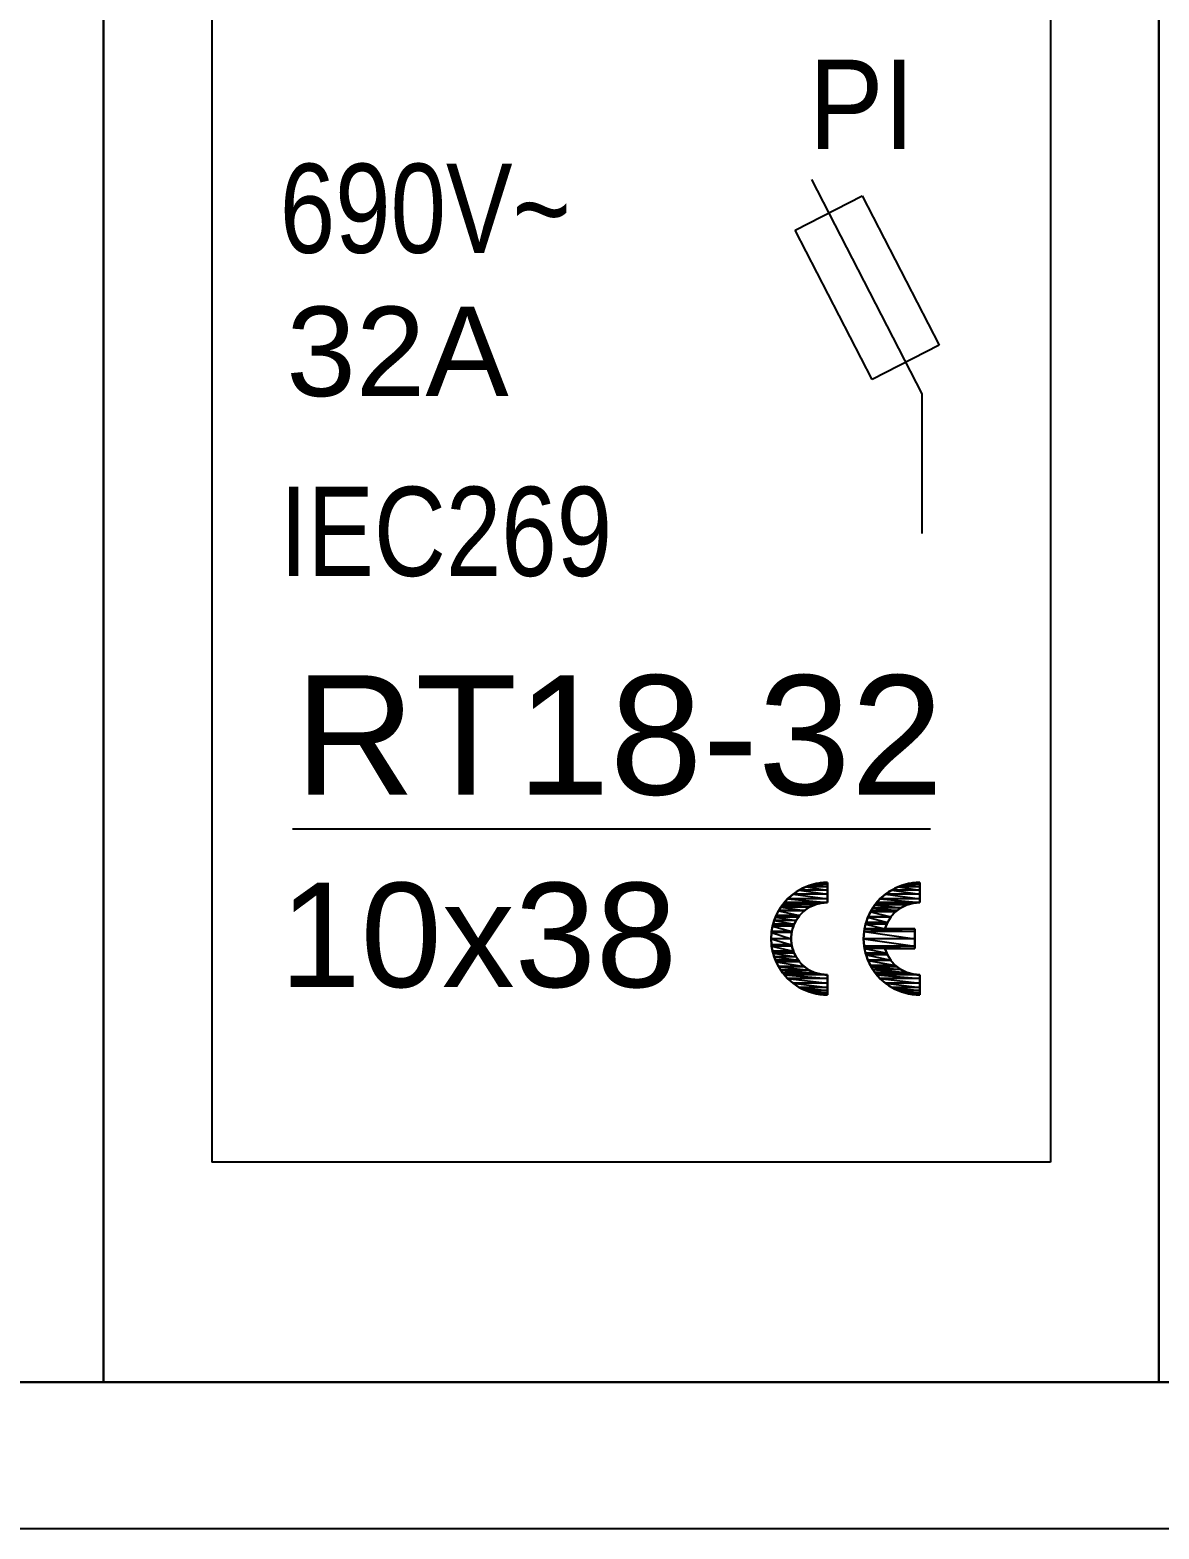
# Model space of a CAD drawing. Header units: millimetres. Extents: x 0 to 4783, y 0 to 3382.
# Drawn here: x 1771.38 to 1790.6, y 2295.85 to 2321.38 of the extents above; entities that cross this region are included whole.
import ezdxf

# ---------------------------------------------------------------- set-up
doc = ezdxf.new("R2010")
doc.units = ezdxf.units.MM
doc.layers.add('DUT', color=7, linetype='Continuous')
doc.styles.add('Arial', font='arial.ttf')

# ---------------------------------------------------------------- blocks, each defined once
blk = doc.blocks.new('*U11827')
for p, q in [((-8.986, 16.706), (-8.986, 62.37)), ((-8.986, 62.37), (-8.986, 16.706)), ((8.986, 16.706), (8.986, 62.37)), ((8.986, 62.37), (8.986, 16.706)), ((-7.138, 51.84), (-7.138, 20.453)), ((7.138, 51.84), (7.138, 20.453)), ((3.07, 37.19), (4.946, 33.537)), ((2.793, 36.328), (3.932, 36.913)), ((3.932, 36.913), (5.241, 34.366)), ((4.101, 33.781), (2.793, 36.328)), ((5.241, 34.366), (4.101, 33.781)), ((4.946, 33.537), (4.946, 31.163)), ((-5.769, 26.131), (5.095, 26.131)), ((2.758, 25.02), (2.71, 24.981)), ((2.808, 25.056), (2.758, 25.02)), ((2.861, 25.088), (2.808, 25.056)), ((2.916, 25.118), (2.861, 25.088)), ((2.972, 25.143), (2.916, 25.118)), ((3.03, 25.166), (2.972, 25.143)), ((3.09, 25.184), (3.03, 25.166)), ((3.151, 25.198), (3.09, 25.184)), ((3.213, 25.208), (3.151, 25.198)), ((3.276, 25.215), (3.213, 25.208)), ((3.34, 25.217), (3.276, 25.215)), ((3.34, 25.217), (3.34, 25.217)), ((4.331, 25.02), (4.283, 24.981)), ((4.382, 25.056), (4.331, 25.02)), ((4.435, 25.088), (4.382, 25.056)), ((4.489, 25.118), (4.435, 25.088)), ((4.545, 25.143), (4.489, 25.118)), ((4.603, 25.166), (4.545, 25.143)), ((4.663, 25.184), (4.603, 25.166)), ((4.724, 25.198), (4.663, 25.184)), ((4.786, 25.208), (4.724, 25.198)), ((4.849, 25.215), (4.786, 25.208)), ((4.913, 25.217), (4.849, 25.215)), ((4.913, 25.217), (4.913, 25.217)), ((2.545, 24.793), (2.511, 24.738)), ((2.581, 24.844), (2.545, 24.793)), ((2.621, 24.893), (2.581, 24.844)), ((2.664, 24.938), (2.621, 24.893)), ((2.71, 24.981), (2.664, 24.938)), ((2.997, 24.773), (2.965, 24.75)), ((3.031, 24.794), (2.997, 24.773)), ((3.066, 24.813), (3.031, 24.794)), ((3.103, 24.829), (3.066, 24.813)), ((3.14, 24.844), (3.103, 24.829)), ((3.179, 24.855), (3.14, 24.844)), ((3.218, 24.865), (3.179, 24.855)), ((3.258, 24.871), (3.218, 24.865)), ((3.298, 24.875), (3.258, 24.871)), ((3.34, 24.876), (3.298, 24.875)), ((3.34, 24.876), (3.34, 24.876)), ((4.118, 24.793), (4.084, 24.738)), ((4.155, 24.844), (4.118, 24.793)), ((4.195, 24.893), (4.155, 24.844)), ((4.238, 24.938), (4.195, 24.893)), ((4.283, 24.981), (4.238, 24.938)), ((4.582, 24.78), (4.542, 24.752)), ((4.624, 24.805), (4.582, 24.78)), ((4.669, 24.826), (4.624, 24.805)), ((4.715, 24.844), (4.669, 24.826)), ((4.762, 24.858), (4.715, 24.844)), ((4.812, 24.868), (4.762, 24.858)), ((4.862, 24.874), (4.812, 24.868)), ((4.913, 24.876), (4.862, 24.874)), ((4.913, 24.876), (4.913, 24.876)), ((2.432, 24.566), (2.415, 24.506)), ((2.455, 24.624), (2.432, 24.566)), ((2.481, 24.682), (2.455, 24.624)), ((2.511, 24.738), (2.481, 24.682)), ((2.511, 24.738), (2.511, 24.738)), ((2.786, 24.532), (2.769, 24.495)), ((2.806, 24.568), (2.786, 24.532)), ((2.827, 24.603), (2.806, 24.568)), ((2.806, 24.568), (2.806, 24.568)), ((2.851, 24.636), (2.827, 24.603)), ((2.877, 24.668), (2.851, 24.636)), ((2.904, 24.697), (2.877, 24.668)), ((2.934, 24.724), (2.904, 24.697)), ((2.965, 24.75), (2.934, 24.724)), ((4.006, 24.566), (3.988, 24.506)), ((4.028, 24.624), (4.006, 24.566)), ((4.054, 24.682), (4.028, 24.624)), ((4.084, 24.738), (4.054, 24.682)), ((4.084, 24.738), (4.084, 24.738)), ((4.356, 24.525), (4.336, 24.479)), ((4.379, 24.569), (4.356, 24.525)), ((4.406, 24.611), (4.379, 24.569)), ((4.436, 24.651), (4.406, 24.611)), ((4.469, 24.688), (4.436, 24.651)), ((4.504, 24.721), (4.469, 24.688)), ((4.542, 24.752), (4.504, 24.721)), ((2.385, 24.322), (2.383, 24.26)), ((2.383, 24.26), (2.385, 24.198)), ((2.391, 24.384), (2.385, 24.322)), ((2.401, 24.445), (2.391, 24.384)), ((2.415, 24.506), (2.401, 24.445)), ((2.724, 24.3), (2.723, 24.26)), ((2.723, 24.26), (2.724, 24.22)), ((2.728, 24.34), (2.724, 24.3)), ((2.734, 24.379), (2.728, 24.34)), ((2.743, 24.418), (2.734, 24.379)), ((2.755, 24.457), (2.743, 24.418)), ((2.769, 24.495), (2.755, 24.457)), ((3.958, 24.322), (3.956, 24.26)), ((3.956, 24.26), (3.958, 24.198)), ((3.964, 24.384), (3.958, 24.322)), ((3.974, 24.445), (3.964, 24.384)), ((3.988, 24.506), (3.974, 24.445)), ((4.336, 24.479), (4.32, 24.43)), ((4.32, 24.43), (4.828, 24.43)), ((4.828, 24.43), (4.828, 24.09)), ((2.385, 24.198), (2.391, 24.136)), ((2.391, 24.136), (2.401, 24.075)), ((2.401, 24.075), (2.415, 24.014)), ((2.415, 24.014), (2.432, 23.954)), ((2.724, 24.22), (2.728, 24.18)), ((2.728, 24.18), (2.734, 24.141)), ((2.734, 24.141), (2.743, 24.102)), ((2.743, 24.102), (2.755, 24.063)), ((2.755, 24.063), (2.769, 24.025)), ((2.769, 24.025), (2.786, 23.988)), ((3.958, 24.198), (3.964, 24.136)), ((3.964, 24.136), (3.974, 24.075)), ((3.974, 24.075), (3.988, 24.014)), ((3.988, 24.014), (4.006, 23.954)), ((4.32, 24.09), (4.32, 24.09)), ((4.32, 24.09), (4.336, 24.041)), ((4.32, 24.09), (4.828, 24.09)), ((4.336, 24.041), (4.356, 23.995)), ((2.432, 23.954), (2.455, 23.895)), ((2.455, 23.895), (2.481, 23.838)), ((2.481, 23.838), (2.511, 23.781)), ((2.511, 23.781), (2.511, 23.781)), ((2.511, 23.781), (2.545, 23.727)), ((2.786, 23.988), (2.806, 23.952)), ((2.806, 23.952), (2.806, 23.952)), ((2.806, 23.952), (2.827, 23.917)), ((2.827, 23.917), (2.851, 23.884)), ((2.851, 23.884), (2.877, 23.853)), ((2.877, 23.853), (2.904, 23.823)), ((2.904, 23.823), (2.934, 23.796)), ((2.934, 23.796), (2.965, 23.77)), ((2.965, 23.77), (2.997, 23.747)), ((2.997, 23.747), (3.031, 23.726)), ((4.006, 23.954), (4.028, 23.895)), ((4.028, 23.895), (4.054, 23.838)), ((4.054, 23.838), (4.084, 23.781)), ((4.084, 23.781), (4.084, 23.781)), ((4.084, 23.781), (4.118, 23.727)), ((4.356, 23.995), (4.379, 23.951)), ((4.379, 23.951), (4.406, 23.909)), ((4.406, 23.909), (4.436, 23.869)), ((4.436, 23.869), (4.469, 23.832)), ((4.469, 23.832), (4.504, 23.798)), ((4.504, 23.798), (4.542, 23.767)), ((4.542, 23.767), (4.582, 23.74)), ((2.545, 23.727), (2.581, 23.676)), ((2.581, 23.676), (2.621, 23.627)), ((2.621, 23.627), (2.664, 23.582)), ((2.664, 23.582), (2.71, 23.539)), ((2.71, 23.539), (2.758, 23.5)), ((2.758, 23.5), (2.808, 23.464)), ((3.031, 23.726), (3.066, 23.707)), ((3.066, 23.707), (3.103, 23.691)), ((3.103, 23.691), (3.14, 23.677)), ((3.14, 23.677), (3.179, 23.665)), ((3.179, 23.665), (3.218, 23.656)), ((3.218, 23.656), (3.258, 23.649)), ((3.258, 23.649), (3.298, 23.645)), ((3.298, 23.645), (3.34, 23.643)), ((4.118, 23.727), (4.155, 23.676)), ((4.155, 23.676), (4.195, 23.627)), ((4.195, 23.627), (4.238, 23.582)), ((4.238, 23.582), (4.283, 23.539)), ((4.283, 23.539), (4.331, 23.5)), ((4.331, 23.5), (4.382, 23.464)), ((4.582, 23.74), (4.624, 23.715)), ((4.624, 23.715), (4.669, 23.694)), ((4.669, 23.694), (4.715, 23.676)), ((4.715, 23.676), (4.762, 23.662)), ((4.762, 23.662), (4.812, 23.652)), ((4.812, 23.652), (4.862, 23.645)), ((4.862, 23.645), (4.913, 23.643)), ((2.808, 23.464), (2.861, 23.431)), ((2.861, 23.431), (2.916, 23.402)), ((2.916, 23.402), (2.972, 23.376)), ((2.972, 23.376), (3.03, 23.355)), ((3.03, 23.355), (3.09, 23.336)), ((3.09, 23.336), (3.151, 23.322)), ((3.151, 23.322), (3.213, 23.312)), ((3.213, 23.312), (3.276, 23.305)), ((3.276, 23.305), (3.34, 23.303)), ((4.382, 23.464), (4.435, 23.431)), ((4.435, 23.431), (4.489, 23.402)), ((4.489, 23.402), (4.545, 23.376)), ((4.545, 23.376), (4.603, 23.355)), ((4.603, 23.355), (4.663, 23.336)), ((4.663, 23.336), (4.724, 23.322)), ((4.724, 23.322), (4.786, 23.312)), ((4.786, 23.312), (4.849, 23.305)), ((4.849, 23.305), (4.913, 23.303)), ((7.138, 20.453), (-7.138, 20.453)), ((-26.958, 16.706), (26.958, 16.706))]:
    blk.add_line(p, q)
at = {"color": 251}
for p, q in [((2.757, 25.019), (2.663, 24.936)), ((2.663, 24.936), (2.757, 25.019)), ((2.861, 25.088), (2.757, 25.019)), ((2.757, 25.019), (2.861, 25.088)), ((3.34, 25.019), (2.757, 25.019)), ((2.757, 25.019), (3.34, 24.936)), ((2.757, 25.019), (3.34, 24.936)), ((3.34, 25.019), (2.757, 25.019)), ((2.973, 25.144), (2.861, 25.088)), ((2.861, 25.088), (2.973, 25.144)), ((3.34, 25.088), (2.861, 25.088)), ((2.861, 25.088), (3.34, 25.019)), ((2.861, 25.088), (3.34, 25.019)), ((3.34, 25.088), (2.861, 25.088)), ((3.092, 25.184), (2.973, 25.144)), ((2.973, 25.144), (3.092, 25.184)), ((3.34, 25.144), (2.973, 25.144)), ((2.973, 25.144), (3.34, 25.088)), ((2.973, 25.144), (3.34, 25.088)), ((3.34, 25.144), (2.973, 25.144)), ((3.215, 25.209), (3.092, 25.184)), ((3.092, 25.184), (3.215, 25.209)), ((3.34, 25.184), (3.092, 25.184)), ((3.092, 25.184), (3.34, 25.144)), ((3.092, 25.184), (3.34, 25.144)), ((3.34, 25.184), (3.092, 25.184)), ((3.34, 25.217), (3.215, 25.209)), ((3.215, 25.209), (3.34, 25.217)), ((3.34, 25.209), (3.215, 25.209)), ((3.215, 25.209), (3.34, 25.184)), ((3.215, 25.209), (3.34, 25.184)), ((3.34, 25.209), (3.215, 25.209)), ((3.34, 25.209), (3.34, 25.217)), ((3.34, 25.217), (3.34, 25.209)), ((3.34, 25.209), (3.34, 25.184)), ((3.34, 25.184), (3.34, 25.209)), ((3.34, 25.184), (3.34, 25.144)), ((3.34, 25.144), (3.34, 25.184)), ((3.34, 25.144), (3.34, 25.088)), ((3.34, 25.088), (3.34, 25.144)), ((3.34, 25.088), (3.34, 25.019)), ((3.34, 25.019), (3.34, 25.088)), ((3.34, 25.019), (3.34, 24.936)), ((3.34, 24.936), (3.34, 25.019)), ((4.33, 25.019), (4.236, 24.936)), ((4.236, 24.936), (4.33, 25.019)), ((4.435, 25.088), (4.33, 25.019)), ((4.33, 25.019), (4.435, 25.088)), ((4.913, 25.019), (4.33, 25.019)), ((4.33, 25.019), (4.913, 24.936)), ((4.33, 25.019), (4.913, 24.936)), ((4.913, 25.019), (4.33, 25.019)), ((4.547, 25.144), (4.435, 25.088)), ((4.435, 25.088), (4.547, 25.144)), ((4.913, 25.088), (4.435, 25.088)), ((4.435, 25.088), (4.913, 25.019)), ((4.435, 25.088), (4.913, 25.019)), ((4.913, 25.088), (4.435, 25.088)), ((4.665, 25.184), (4.547, 25.144)), ((4.547, 25.144), (4.665, 25.184)), ((4.913, 25.144), (4.547, 25.144)), ((4.547, 25.144), (4.913, 25.088)), ((4.547, 25.144), (4.913, 25.088)), ((4.913, 25.144), (4.547, 25.144)), ((4.788, 25.209), (4.665, 25.184)), ((4.665, 25.184), (4.788, 25.209)), ((4.913, 25.184), (4.665, 25.184)), ((4.665, 25.184), (4.913, 25.144)), ((4.665, 25.184), (4.913, 25.144)), ((4.913, 25.184), (4.665, 25.184)), ((4.913, 25.217), (4.788, 25.209)), ((4.788, 25.209), (4.913, 25.217)), ((4.913, 25.209), (4.788, 25.209)), ((4.788, 25.209), (4.913, 25.184)), ((4.788, 25.209), (4.913, 25.184)), ((4.913, 25.209), (4.788, 25.209)), ((4.913, 25.209), (4.913, 25.217)), ((4.913, 25.217), (4.913, 25.209)), ((4.913, 25.209), (4.913, 25.184)), ((4.913, 25.184), (4.913, 25.209)), ((4.913, 25.184), (4.913, 25.144)), ((4.913, 25.144), (4.913, 25.184)), ((4.913, 25.144), (4.913, 25.088)), ((4.913, 25.088), (4.913, 25.144)), ((4.913, 25.088), (4.913, 25.019)), ((4.913, 25.019), (4.913, 25.088)), ((4.913, 25.019), (4.913, 24.936)), ((4.913, 24.936), (4.913, 25.019)), ((2.548, 24.794), (2.511, 24.738)), ((2.511, 24.738), (2.548, 24.794)), ((2.578, 24.839), (2.548, 24.794)), ((2.548, 24.794), (2.578, 24.839)), ((3.031, 24.794), (2.548, 24.794)), ((2.548, 24.794), (2.952, 24.738)), ((2.548, 24.794), (2.952, 24.738)), ((3.031, 24.794), (2.548, 24.794)), ((2.58, 24.842), (2.578, 24.839)), ((2.578, 24.839), (2.58, 24.842)), ((3.129, 24.839), (2.578, 24.839)), ((2.578, 24.839), (3.031, 24.794)), ((2.578, 24.839), (3.031, 24.794)), ((3.129, 24.839), (2.578, 24.839)), ((2.602, 24.867), (2.58, 24.842)), ((2.58, 24.842), (2.602, 24.867)), ((3.14, 24.842), (2.58, 24.842)), ((2.58, 24.842), (3.129, 24.839)), ((2.58, 24.842), (3.129, 24.839)), ((3.14, 24.842), (2.58, 24.842)), ((2.61, 24.876), (2.602, 24.867)), ((2.602, 24.867), (2.61, 24.876)), ((3.232, 24.867), (2.602, 24.867)), ((2.602, 24.867), (3.14, 24.842)), ((2.602, 24.867), (3.14, 24.842)), ((3.232, 24.867), (2.602, 24.867)), ((2.663, 24.936), (2.61, 24.876)), ((2.61, 24.876), (2.663, 24.936)), ((3.34, 24.876), (2.61, 24.876)), ((2.61, 24.876), (3.232, 24.867)), ((2.61, 24.876), (3.232, 24.867)), ((3.34, 24.876), (2.61, 24.876)), ((3.34, 24.936), (2.663, 24.936)), ((2.663, 24.936), (3.34, 24.876)), ((2.663, 24.936), (3.34, 24.876)), ((3.34, 24.936), (2.663, 24.936)), ((3.031, 24.794), (2.952, 24.738)), ((2.952, 24.738), (3.031, 24.794)), ((3.129, 24.839), (3.031, 24.794)), ((3.031, 24.794), (3.129, 24.839)), ((3.14, 24.842), (3.129, 24.839)), ((3.129, 24.839), (3.14, 24.842)), ((3.232, 24.867), (3.14, 24.842)), ((3.14, 24.842), (3.232, 24.867)), ((3.34, 24.876), (3.232, 24.867)), ((3.232, 24.867), (3.34, 24.876)), ((3.34, 24.936), (3.34, 24.876)), ((3.34, 24.876), (3.34, 24.936)), ((4.115, 24.784), (4.084, 24.738)), ((4.084, 24.738), (4.115, 24.784)), ((4.149, 24.835), (4.115, 24.784)), ((4.115, 24.784), (4.149, 24.835)), ((4.589, 24.784), (4.115, 24.784)), ((4.115, 24.784), (4.528, 24.738)), ((4.115, 24.784), (4.528, 24.738)), ((4.589, 24.784), (4.115, 24.784)), ((4.154, 24.842), (4.149, 24.835)), ((4.149, 24.835), (4.154, 24.842)), ((4.691, 24.835), (4.149, 24.835)), ((4.149, 24.835), (4.589, 24.784)), ((4.149, 24.835), (4.589, 24.784)), ((4.691, 24.835), (4.149, 24.835)), ((4.175, 24.866), (4.154, 24.842)), ((4.154, 24.842), (4.175, 24.866)), ((4.716, 24.842), (4.154, 24.842)), ((4.154, 24.842), (4.691, 24.835)), ((4.154, 24.842), (4.691, 24.835)), ((4.716, 24.842), (4.154, 24.842)), ((4.184, 24.876), (4.175, 24.866)), ((4.175, 24.866), (4.184, 24.876)), ((4.8, 24.866), (4.175, 24.866)), ((4.175, 24.866), (4.716, 24.842)), ((4.175, 24.866), (4.716, 24.842)), ((4.8, 24.866), (4.175, 24.866)), ((4.236, 24.936), (4.184, 24.876)), ((4.184, 24.876), (4.236, 24.936)), ((4.913, 24.876), (4.184, 24.876)), ((4.184, 24.876), (4.8, 24.866)), ((4.184, 24.876), (4.8, 24.866)), ((4.913, 24.876), (4.184, 24.876)), ((4.913, 24.936), (4.236, 24.936)), ((4.236, 24.936), (4.913, 24.876)), ((4.236, 24.936), (4.913, 24.876)), ((4.913, 24.936), (4.236, 24.936)), ((4.589, 24.784), (4.528, 24.738)), ((4.528, 24.738), (4.589, 24.784)), ((4.691, 24.835), (4.589, 24.784)), ((4.589, 24.784), (4.691, 24.835)), ((4.716, 24.842), (4.691, 24.835)), ((4.691, 24.835), (4.716, 24.842)), ((4.8, 24.866), (4.716, 24.842)), ((4.716, 24.842), (4.8, 24.866)), ((4.913, 24.876), (4.8, 24.866)), ((4.8, 24.866), (4.913, 24.876)), ((4.913, 24.936), (4.913, 24.876)), ((4.913, 24.876), (4.913, 24.936)), ((2.436, 24.568), (2.415, 24.507)), ((2.415, 24.507), (2.436, 24.568)), ((2.456, 24.626), (2.436, 24.568)), ((2.436, 24.568), (2.456, 24.626)), ((2.806, 24.568), (2.436, 24.568)), ((2.436, 24.568), (2.777, 24.507)), ((2.436, 24.568), (2.777, 24.507)), ((2.806, 24.568), (2.436, 24.568)), ((2.47, 24.656), (2.456, 24.626)), ((2.456, 24.626), (2.47, 24.656)), ((2.846, 24.626), (2.456, 24.626)), ((2.456, 24.626), (2.806, 24.568)), ((2.456, 24.626), (2.806, 24.568)), ((2.846, 24.626), (2.456, 24.626)), ((2.508, 24.732), (2.47, 24.656)), ((2.47, 24.656), (2.508, 24.732)), ((2.867, 24.656), (2.47, 24.656)), ((2.47, 24.656), (2.846, 24.626)), ((2.47, 24.656), (2.846, 24.626)), ((2.867, 24.656), (2.47, 24.656)), ((2.511, 24.738), (2.508, 24.732)), ((2.508, 24.732), (2.511, 24.738)), ((2.943, 24.732), (2.508, 24.732)), ((2.508, 24.732), (2.867, 24.656)), ((2.508, 24.732), (2.867, 24.656)), ((2.943, 24.732), (2.508, 24.732)), ((2.952, 24.738), (2.511, 24.738)), ((2.511, 24.738), (2.943, 24.732)), ((2.511, 24.738), (2.943, 24.732)), ((2.952, 24.738), (2.511, 24.738)), ((2.806, 24.568), (2.777, 24.507)), ((2.777, 24.507), (2.806, 24.568)), ((2.846, 24.626), (2.806, 24.568)), ((2.806, 24.568), (2.846, 24.626)), ((2.867, 24.656), (2.846, 24.626)), ((2.846, 24.626), (2.867, 24.656)), ((2.943, 24.732), (2.867, 24.656)), ((2.867, 24.656), (2.943, 24.732)), ((2.952, 24.738), (2.943, 24.732)), ((2.943, 24.732), (2.952, 24.738)), ((3.998, 24.536), (3.989, 24.507)), ((3.989, 24.507), (3.998, 24.536)), ((4.029, 24.626), (3.998, 24.536)), ((3.998, 24.536), (4.029, 24.626)), ((4.361, 24.536), (3.998, 24.536)), ((3.998, 24.536), (4.351, 24.507)), ((3.998, 24.536), (4.351, 24.507)), ((4.361, 24.536), (3.998, 24.536)), ((4.032, 24.632), (4.029, 24.626)), ((4.029, 24.626), (4.032, 24.632)), ((4.418, 24.626), (4.029, 24.626)), ((4.029, 24.626), (4.361, 24.536)), ((4.029, 24.626), (4.361, 24.536)), ((4.418, 24.626), (4.029, 24.626)), ((4.073, 24.716), (4.032, 24.632)), ((4.032, 24.632), (4.073, 24.716)), ((4.421, 24.632), (4.032, 24.632)), ((4.032, 24.632), (4.418, 24.626)), ((4.032, 24.632), (4.418, 24.626)), ((4.421, 24.632), (4.032, 24.632)), ((4.084, 24.738), (4.073, 24.716)), ((4.073, 24.716), (4.084, 24.738)), ((4.498, 24.716), (4.073, 24.716)), ((4.073, 24.716), (4.421, 24.632)), ((4.073, 24.716), (4.421, 24.632)), ((4.498, 24.716), (4.073, 24.716)), ((4.528, 24.738), (4.084, 24.738)), ((4.084, 24.738), (4.498, 24.716)), ((4.084, 24.738), (4.498, 24.716)), ((4.528, 24.738), (4.084, 24.738)), ((4.361, 24.536), (4.351, 24.507)), ((4.351, 24.507), (4.361, 24.536)), ((4.418, 24.626), (4.361, 24.536)), ((4.361, 24.536), (4.418, 24.626)), ((4.421, 24.632), (4.418, 24.626)), ((4.418, 24.626), (4.421, 24.632)), ((4.498, 24.716), (4.421, 24.632)), ((4.421, 24.632), (4.498, 24.716)), ((4.528, 24.738), (4.498, 24.716)), ((4.498, 24.716), (4.528, 24.738)), ((2.39, 24.367), (2.383, 24.26)), ((2.383, 24.26), (2.39, 24.367)), ((2.383, 24.26), (2.39, 24.153)), ((2.723, 24.26), (2.383, 24.26)), ((2.383, 24.26), (2.732, 24.153)), ((2.39, 24.153), (2.383, 24.26)), ((2.383, 24.26), (2.732, 24.153)), ((2.723, 24.26), (2.383, 24.26)), ((2.391, 24.385), (2.39, 24.367)), ((2.39, 24.367), (2.391, 24.385)), ((2.732, 24.367), (2.39, 24.367)), ((2.39, 24.367), (2.723, 24.26)), ((2.39, 24.367), (2.723, 24.26)), ((2.732, 24.367), (2.39, 24.367)), ((2.408, 24.471), (2.391, 24.385)), ((2.391, 24.385), (2.408, 24.471)), ((2.737, 24.385), (2.391, 24.385)), ((2.391, 24.385), (2.732, 24.367)), ((2.391, 24.385), (2.732, 24.367)), ((2.737, 24.385), (2.391, 24.385)), ((2.415, 24.507), (2.408, 24.471)), ((2.408, 24.471), (2.415, 24.507)), ((2.76, 24.471), (2.408, 24.471)), ((2.408, 24.471), (2.737, 24.385)), ((2.408, 24.471), (2.737, 24.385)), ((2.76, 24.471), (2.408, 24.471)), ((2.777, 24.507), (2.415, 24.507)), ((2.415, 24.507), (2.76, 24.471)), ((2.415, 24.507), (2.76, 24.471)), ((2.777, 24.507), (2.415, 24.507)), ((2.732, 24.367), (2.723, 24.26)), ((2.723, 24.26), (2.732, 24.367)), ((2.723, 24.26), (2.732, 24.153)), ((2.732, 24.153), (2.723, 24.26)), ((2.737, 24.385), (2.732, 24.367)), ((2.732, 24.367), (2.737, 24.385)), ((2.76, 24.471), (2.737, 24.385)), ((2.737, 24.385), (2.76, 24.471)), ((2.777, 24.507), (2.76, 24.471)), ((2.76, 24.471), (2.777, 24.507)), ((3.964, 24.385), (3.956, 24.26)), ((3.956, 24.26), (3.964, 24.385)), ((3.956, 24.26), (3.964, 24.135)), ((4.828, 24.26), (3.956, 24.26)), ((3.956, 24.26), (4.828, 24.135)), ((3.964, 24.135), (3.956, 24.26)), ((3.956, 24.26), (4.828, 24.135)), ((4.828, 24.26), (3.956, 24.26)), ((3.973, 24.43), (3.964, 24.385)), ((3.964, 24.385), (3.973, 24.43)), ((4.828, 24.385), (3.964, 24.385)), ((3.964, 24.385), (4.828, 24.26)), ((3.964, 24.385), (4.828, 24.26)), ((4.828, 24.385), (3.964, 24.385)), ((3.989, 24.507), (3.973, 24.43)), ((3.973, 24.43), (3.989, 24.507)), ((4.828, 24.43), (3.973, 24.43)), ((3.973, 24.43), (4.828, 24.385)), ((3.973, 24.43), (4.828, 24.385)), ((4.32, 24.43), (3.973, 24.43)), ((4.351, 24.507), (3.989, 24.507)), ((3.989, 24.507), (4.32, 24.43)), ((3.989, 24.507), (4.32, 24.43)), ((4.351, 24.507), (3.989, 24.507)), ((4.351, 24.507), (4.32, 24.43)), ((4.32, 24.43), (4.351, 24.507)), ((4.32, 24.43), (4.828, 24.43)), ((4.32, 24.43), (4.32, 24.43)), ((4.32, 24.43), (4.828, 24.43)), ((4.828, 24.43), (4.828, 24.385)), ((4.828, 24.385), (4.828, 24.43)), ((4.828, 24.385), (4.828, 24.26)), ((4.828, 24.26), (4.828, 24.385)), ((4.828, 24.26), (4.828, 24.135)), ((4.828, 24.135), (4.828, 24.26)), ((2.39, 24.153), (2.391, 24.135)), ((2.732, 24.153), (2.39, 24.153)), ((2.39, 24.153), (2.737, 24.135)), ((2.391, 24.135), (2.39, 24.153)), ((2.39, 24.153), (2.737, 24.135)), ((2.732, 24.153), (2.39, 24.153)), ((2.391, 24.135), (2.408, 24.049)), ((2.737, 24.135), (2.391, 24.135)), ((2.391, 24.135), (2.76, 24.049)), ((2.408, 24.049), (2.391, 24.135)), ((2.391, 24.135), (2.76, 24.049)), ((2.737, 24.135), (2.391, 24.135)), ((2.408, 24.049), (2.415, 24.012)), ((2.76, 24.049), (2.408, 24.049)), ((2.408, 24.049), (2.777, 24.012)), ((2.415, 24.012), (2.408, 24.049)), ((2.408, 24.049), (2.777, 24.012)), ((2.76, 24.049), (2.408, 24.049)), ((2.415, 24.012), (2.436, 23.952)), ((2.777, 24.012), (2.415, 24.012)), ((2.415, 24.012), (2.806, 23.952)), ((2.436, 23.952), (2.415, 24.012)), ((2.415, 24.012), (2.806, 23.952)), ((2.777, 24.012), (2.415, 24.012)), ((2.732, 24.153), (2.737, 24.135)), ((2.737, 24.135), (2.732, 24.153)), ((2.737, 24.135), (2.76, 24.049)), ((2.76, 24.049), (2.737, 24.135)), ((2.76, 24.049), (2.777, 24.012)), ((2.777, 24.012), (2.76, 24.049)), ((2.777, 24.012), (2.806, 23.952)), ((2.806, 23.952), (2.777, 24.012)), ((3.964, 24.135), (3.973, 24.09)), ((4.828, 24.135), (3.964, 24.135)), ((3.964, 24.135), (4.828, 24.09)), ((3.973, 24.09), (3.964, 24.135)), ((3.964, 24.135), (4.828, 24.09)), ((4.828, 24.135), (3.964, 24.135)), ((3.973, 24.09), (3.989, 24.012)), ((4.32, 24.09), (3.973, 24.09)), ((3.973, 24.09), (4.351, 24.012)), ((3.989, 24.012), (3.973, 24.09)), ((3.973, 24.09), (4.351, 24.012)), ((4.828, 24.09), (3.973, 24.09)), ((3.989, 24.012), (3.998, 23.984)), ((4.351, 24.012), (3.989, 24.012)), ((3.989, 24.012), (4.361, 23.984)), ((3.998, 23.984), (3.989, 24.012)), ((3.989, 24.012), (4.361, 23.984)), ((4.351, 24.012), (3.989, 24.012)), ((4.32, 24.09), (4.351, 24.012)), ((4.32, 24.09), (4.828, 24.09)), ((4.351, 24.012), (4.32, 24.09)), ((4.32, 24.09), (4.32, 24.09)), ((4.32, 24.09), (4.828, 24.09)), ((4.351, 24.012), (4.361, 23.984)), ((4.361, 23.984), (4.351, 24.012)), ((4.828, 24.135), (4.828, 24.09)), ((4.828, 24.09), (4.828, 24.135)), ((2.436, 23.952), (2.456, 23.894)), ((2.806, 23.952), (2.436, 23.952)), ((2.436, 23.952), (2.846, 23.894)), ((2.456, 23.894), (2.436, 23.952)), ((2.436, 23.952), (2.846, 23.894)), ((2.806, 23.952), (2.436, 23.952)), ((2.456, 23.894), (2.47, 23.863)), ((2.846, 23.894), (2.456, 23.894)), ((2.456, 23.894), (2.867, 23.863)), ((2.47, 23.863), (2.456, 23.894)), ((2.456, 23.894), (2.867, 23.863)), ((2.846, 23.894), (2.456, 23.894)), ((2.47, 23.863), (2.508, 23.787)), ((2.867, 23.863), (2.47, 23.863)), ((2.47, 23.863), (2.943, 23.787)), ((2.508, 23.787), (2.47, 23.863)), ((2.47, 23.863), (2.943, 23.787)), ((2.867, 23.863), (2.47, 23.863)), ((2.508, 23.787), (2.511, 23.781)), ((2.943, 23.787), (2.508, 23.787)), ((2.508, 23.787), (2.952, 23.781)), ((2.511, 23.781), (2.508, 23.787)), ((2.508, 23.787), (2.952, 23.781)), ((2.943, 23.787), (2.508, 23.787)), ((2.511, 23.781), (2.548, 23.726)), ((2.952, 23.781), (2.511, 23.781)), ((2.511, 23.781), (3.031, 23.726)), ((2.548, 23.726), (2.511, 23.781)), ((2.511, 23.781), (3.031, 23.726)), ((2.952, 23.781), (2.511, 23.781)), ((2.806, 23.952), (2.846, 23.894)), ((2.846, 23.894), (2.806, 23.952)), ((2.846, 23.894), (2.867, 23.863)), ((2.867, 23.863), (2.846, 23.894)), ((2.867, 23.863), (2.943, 23.787)), ((2.943, 23.787), (2.867, 23.863)), ((2.943, 23.787), (2.952, 23.781)), ((2.952, 23.781), (2.943, 23.787)), ((2.952, 23.781), (3.031, 23.726)), ((3.031, 23.726), (2.952, 23.781)), ((3.998, 23.984), (4.029, 23.894)), ((4.361, 23.984), (3.998, 23.984)), ((3.998, 23.984), (4.418, 23.894)), ((4.029, 23.894), (3.998, 23.984)), ((3.998, 23.984), (4.418, 23.894)), ((4.361, 23.984), (3.998, 23.984)), ((4.029, 23.894), (4.032, 23.887)), ((4.418, 23.894), (4.029, 23.894)), ((4.029, 23.894), (4.421, 23.887)), ((4.032, 23.887), (4.029, 23.894)), ((4.029, 23.894), (4.421, 23.887)), ((4.418, 23.894), (4.029, 23.894)), ((4.032, 23.887), (4.073, 23.804)), ((4.421, 23.887), (4.032, 23.887)), ((4.032, 23.887), (4.498, 23.804)), ((4.073, 23.804), (4.032, 23.887)), ((4.032, 23.887), (4.498, 23.804)), ((4.421, 23.887), (4.032, 23.887)), ((4.073, 23.804), (4.084, 23.781)), ((4.498, 23.804), (4.073, 23.804)), ((4.073, 23.804), (4.528, 23.781)), ((4.084, 23.781), (4.073, 23.804)), ((4.073, 23.804), (4.528, 23.781)), ((4.498, 23.804), (4.073, 23.804)), ((4.084, 23.781), (4.115, 23.735)), ((4.528, 23.781), (4.084, 23.781)), ((4.084, 23.781), (4.589, 23.735)), ((4.115, 23.735), (4.084, 23.781)), ((4.084, 23.781), (4.589, 23.735)), ((4.528, 23.781), (4.084, 23.781)), ((4.361, 23.984), (4.418, 23.894)), ((4.418, 23.894), (4.361, 23.984)), ((4.418, 23.894), (4.421, 23.887)), ((4.421, 23.887), (4.418, 23.894)), ((4.421, 23.887), (4.498, 23.804)), ((4.498, 23.804), (4.421, 23.887)), ((4.498, 23.804), (4.528, 23.781)), ((4.528, 23.781), (4.498, 23.804)), ((4.528, 23.781), (4.589, 23.735)), ((4.589, 23.735), (4.528, 23.781)), ((2.548, 23.726), (2.578, 23.68)), ((3.031, 23.726), (2.548, 23.726)), ((2.548, 23.726), (3.129, 23.68)), ((2.578, 23.68), (2.548, 23.726)), ((2.548, 23.726), (3.129, 23.68)), ((3.031, 23.726), (2.548, 23.726)), ((2.578, 23.68), (2.58, 23.677)), ((3.129, 23.68), (2.578, 23.68)), ((2.578, 23.68), (3.14, 23.677)), ((2.58, 23.677), (2.578, 23.68)), ((2.578, 23.68), (3.14, 23.677)), ((3.129, 23.68), (2.578, 23.68)), ((2.58, 23.677), (2.602, 23.653)), ((3.14, 23.677), (2.58, 23.677)), ((2.58, 23.677), (3.232, 23.653)), ((2.602, 23.653), (2.58, 23.677)), ((2.58, 23.677), (3.232, 23.653)), ((3.14, 23.677), (2.58, 23.677)), ((2.602, 23.653), (2.61, 23.643)), ((3.232, 23.653), (2.602, 23.653)), ((2.602, 23.653), (3.34, 23.643)), ((2.61, 23.643), (2.602, 23.653)), ((2.602, 23.653), (3.34, 23.643)), ((3.232, 23.653), (2.602, 23.653)), ((2.61, 23.643), (2.663, 23.583)), ((3.34, 23.643), (2.61, 23.643)), ((2.61, 23.643), (3.34, 23.583)), ((2.663, 23.583), (2.61, 23.643)), ((2.61, 23.643), (3.34, 23.583)), ((3.34, 23.643), (2.61, 23.643)), ((2.663, 23.583), (2.757, 23.501)), ((3.34, 23.583), (2.663, 23.583)), ((2.663, 23.583), (3.34, 23.501)), ((2.757, 23.501), (2.663, 23.583)), ((2.663, 23.583), (3.34, 23.501)), ((3.34, 23.583), (2.663, 23.583)), ((2.757, 23.501), (2.861, 23.431)), ((3.34, 23.501), (2.757, 23.501)), ((2.757, 23.501), (3.34, 23.431)), ((2.861, 23.431), (2.757, 23.501)), ((2.757, 23.501), (3.34, 23.431)), ((3.34, 23.501), (2.757, 23.501)), ((3.031, 23.726), (3.129, 23.68)), ((3.129, 23.68), (3.031, 23.726)), ((3.129, 23.68), (3.14, 23.677)), ((3.14, 23.677), (3.129, 23.68)), ((3.14, 23.677), (3.232, 23.653)), ((3.232, 23.653), (3.14, 23.677)), ((3.232, 23.653), (3.34, 23.643)), ((3.34, 23.643), (3.232, 23.653)), ((3.34, 23.643), (3.34, 23.583)), ((3.34, 23.583), (3.34, 23.643)), ((3.34, 23.583), (3.34, 23.501)), ((3.34, 23.501), (3.34, 23.583)), ((3.34, 23.501), (3.34, 23.431)), ((3.34, 23.431), (3.34, 23.501)), ((4.115, 23.735), (4.149, 23.685)), ((4.589, 23.735), (4.115, 23.735)), ((4.115, 23.735), (4.691, 23.685)), ((4.149, 23.685), (4.115, 23.735)), ((4.115, 23.735), (4.691, 23.685)), ((4.589, 23.735), (4.115, 23.735)), ((4.149, 23.685), (4.154, 23.677)), ((4.691, 23.685), (4.149, 23.685)), ((4.149, 23.685), (4.716, 23.677)), ((4.154, 23.677), (4.149, 23.685)), ((4.149, 23.685), (4.716, 23.677)), ((4.691, 23.685), (4.149, 23.685)), ((4.154, 23.677), (4.175, 23.654)), ((4.716, 23.677), (4.154, 23.677)), ((4.154, 23.677), (4.8, 23.654)), ((4.175, 23.654), (4.154, 23.677)), ((4.154, 23.677), (4.8, 23.654)), ((4.716, 23.677), (4.154, 23.677)), ((4.175, 23.654), (4.184, 23.643)), ((4.8, 23.654), (4.175, 23.654)), ((4.175, 23.654), (4.913, 23.643)), ((4.184, 23.643), (4.175, 23.654)), ((4.175, 23.654), (4.913, 23.643)), ((4.8, 23.654), (4.175, 23.654)), ((4.184, 23.643), (4.236, 23.583)), ((4.913, 23.643), (4.184, 23.643)), ((4.184, 23.643), (4.913, 23.583)), ((4.236, 23.583), (4.184, 23.643)), ((4.184, 23.643), (4.913, 23.583)), ((4.913, 23.643), (4.184, 23.643)), ((4.236, 23.583), (4.33, 23.501)), ((4.913, 23.583), (4.236, 23.583)), ((4.236, 23.583), (4.913, 23.501)), ((4.33, 23.501), (4.236, 23.583)), ((4.236, 23.583), (4.913, 23.501)), ((4.913, 23.583), (4.236, 23.583)), ((4.33, 23.501), (4.435, 23.431)), ((4.913, 23.501), (4.33, 23.501)), ((4.33, 23.501), (4.913, 23.431)), ((4.435, 23.431), (4.33, 23.501)), ((4.33, 23.501), (4.913, 23.431)), ((4.913, 23.501), (4.33, 23.501)), ((4.589, 23.735), (4.691, 23.685)), ((4.691, 23.685), (4.589, 23.735)), ((4.691, 23.685), (4.716, 23.677)), ((4.716, 23.677), (4.691, 23.685)), ((4.716, 23.677), (4.8, 23.654)), ((4.8, 23.654), (4.716, 23.677)), ((4.8, 23.654), (4.913, 23.643)), ((4.913, 23.643), (4.8, 23.654)), ((4.913, 23.643), (4.913, 23.583)), ((4.913, 23.583), (4.913, 23.643)), ((4.913, 23.583), (4.913, 23.501)), ((4.913, 23.501), (4.913, 23.583)), ((4.913, 23.501), (4.913, 23.431)), ((4.913, 23.431), (4.913, 23.501)), ((2.861, 23.431), (2.973, 23.376)), ((3.34, 23.431), (2.861, 23.431)), ((2.861, 23.431), (3.34, 23.376)), ((2.973, 23.376), (2.861, 23.431)), ((2.861, 23.431), (3.34, 23.376)), ((3.34, 23.431), (2.861, 23.431)), ((2.973, 23.376), (3.092, 23.336)), ((3.34, 23.376), (2.973, 23.376)), ((2.973, 23.376), (3.34, 23.336)), ((3.092, 23.336), (2.973, 23.376)), ((2.973, 23.376), (3.34, 23.336)), ((3.34, 23.376), (2.973, 23.376)), ((3.092, 23.336), (3.215, 23.311)), ((3.34, 23.336), (3.092, 23.336)), ((3.092, 23.336), (3.34, 23.311)), ((3.215, 23.311), (3.092, 23.336)), ((3.092, 23.336), (3.34, 23.311)), ((3.34, 23.336), (3.092, 23.336)), ((3.34, 23.303), (3.215, 23.311)), ((3.34, 23.311), (3.215, 23.311)), ((3.215, 23.311), (3.34, 23.303)), ((3.34, 23.311), (3.215, 23.311)), ((3.34, 23.431), (3.34, 23.376)), ((3.34, 23.376), (3.34, 23.431)), ((3.34, 23.376), (3.34, 23.336)), ((3.34, 23.336), (3.34, 23.376)), ((3.34, 23.336), (3.34, 23.311)), ((3.34, 23.311), (3.34, 23.336)), ((3.34, 23.311), (3.34, 23.303)), ((3.34, 23.303), (3.34, 23.311)), ((4.435, 23.431), (4.547, 23.376)), ((4.913, 23.431), (4.435, 23.431)), ((4.435, 23.431), (4.913, 23.376)), ((4.547, 23.376), (4.435, 23.431)), ((4.435, 23.431), (4.913, 23.376)), ((4.913, 23.431), (4.435, 23.431)), ((4.547, 23.376), (4.665, 23.336)), ((4.913, 23.376), (4.547, 23.376)), ((4.547, 23.376), (4.913, 23.336)), ((4.665, 23.336), (4.547, 23.376)), ((4.547, 23.376), (4.913, 23.336)), ((4.913, 23.376), (4.547, 23.376)), ((4.665, 23.336), (4.788, 23.311)), ((4.913, 23.336), (4.665, 23.336)), ((4.665, 23.336), (4.913, 23.311)), ((4.788, 23.311), (4.665, 23.336)), ((4.665, 23.336), (4.913, 23.311)), ((4.913, 23.336), (4.665, 23.336)), ((4.913, 23.303), (4.788, 23.311)), ((4.913, 23.311), (4.788, 23.311)), ((4.788, 23.311), (4.913, 23.303)), ((4.913, 23.311), (4.788, 23.311)), ((4.913, 23.431), (4.913, 23.376)), ((4.913, 23.376), (4.913, 23.431)), ((4.913, 23.376), (4.913, 23.336)), ((4.913, 23.336), (4.913, 23.376)), ((4.913, 23.336), (4.913, 23.311)), ((4.913, 23.311), (4.913, 23.336)), ((4.913, 23.311), (4.913, 23.303)), ((4.913, 23.303), (4.913, 23.311))]:
    blk.add_line(p, q, dxfattribs=at)
at = {"layer": 'DUT', "color": 251, "style": 'Arial', "oblique": 0}
for s, width, p in [('PI', 0.9, (3.024, 37.71)), ('690V~', 0.8, (-5.984, 35.939)), ('IEC269', 0.8, (-5.984, 30.437))]:
    blk.add_text(s, height=1.5186, dxfattribs=dict(at, width=width)).set_placement(p)
at = {"layer": 'DUT', "color": 250, "style": 'Arial', "oblique": 0}
blk.add_text('32A', height=1.524, dxfattribs=at).set_placement((-5.872, 33.5))
at = {"layer": 'DUT', "color": 251, "style": 'Arial', "oblique": 0}
for s, height, p in [('RT18-32', 2.032, (-5.727, 26.714)), ('10x38', 1.778, (-5.987, 23.435))]:
    blk.add_text(s, height=height, dxfattribs=at).set_placement(p)

msp = doc.modelspace()

# ---------------------------------------------------------------- linework, layer by layer
at = {"color": 2, "ltscale": 3}
msp.add_lwpolyline([(1752.154, 2346.516), (1811.07, 2346.516), (1811.07, 2295.853), (1752.154, 2295.853)], close=True, dxfattribs=at)
at = {"ltscale": 3}
msp.add_lwpolyline([(1754.654, 2344.016), (1808.57, 2344.016), (1808.57, 2298.353), (1754.654, 2298.353)], close=True, dxfattribs=at)

# ---------------------------------------------------------------- block references
msp.add_blockref('*U11827', (1781.612, 2281.646))

doc.saveas('drawing.dxf')
